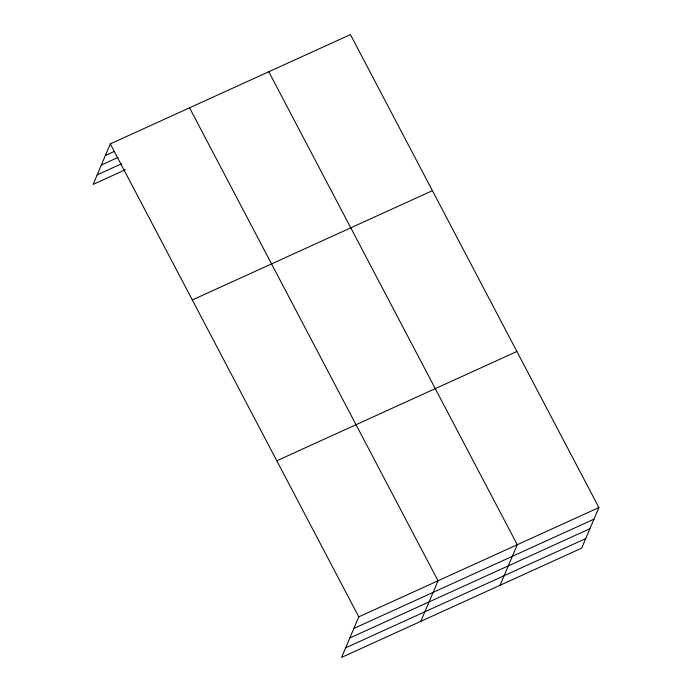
<?xml version="1.0" encoding="UTF-8"?>
<svg xmlns="http://www.w3.org/2000/svg" width="692" height="692" viewBox="0 0 692 692"><rect width="100%" height="100%" fill="white"/><g stroke="black" fill="none" stroke-linecap="round" stroke-linejoin="round"><path stroke-width="1.04" d="M598.9 507.573L358.793 616.849L341.58 657.4L581.687 548.125L598.9 507.573L350.42 34.6L110.313 143.875L93.1 184.427L125.382 169.739M420.814 621.338L438.027 580.787L189.547 107.814M500.048 585.276L517.261 544.725L268.781 71.752M105.392 155.475L114.197 151.47M101.335 165.033L117.969 157.465M97.157 174.877L121.61 163.745M192.307 299.956L432.422 190.681M276.791 460.768L516.898 351.493M353.872 628.448L593.978 519.164M349.815 637.998L589.921 528.723M345.637 647.842L585.743 538.566M110.313 143.875L358.793 616.849"/></g></svg>
